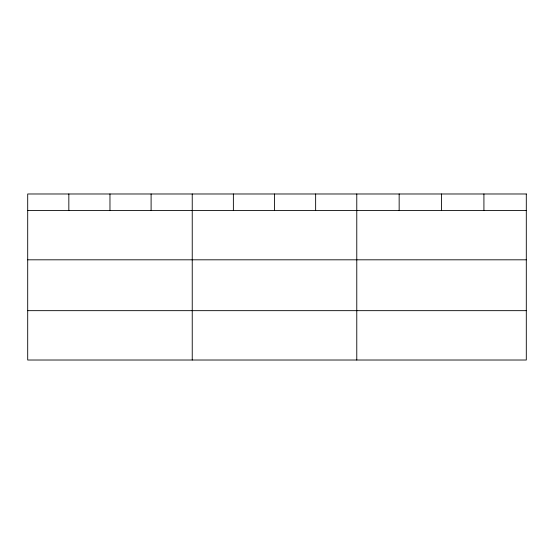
<?xml version="1.0" encoding="UTF-8"?>
<svg xmlns="http://www.w3.org/2000/svg" width="554" height="554" viewBox="0 0 554 554"><rect width="100%" height="100%" fill="white"/><g stroke="black" fill="none" stroke-linecap="round" stroke-linejoin="round"><path stroke-width="0.83" d="M27.7 210.458L526.3 210.458M27.7 259.812L526.3 259.812M27.7 310.662L526.3 310.662M483.919 193.983L483.919 210.458M441.538 193.983L441.538 210.458M399.157 193.983L399.157 210.458M356.776 193.983L356.776 360.017M315.642 193.983L315.642 210.458M274.507 193.983L274.507 210.458M233.373 193.983L233.373 210.458M192.238 193.983L192.238 360.017M151.103 193.983L151.103 210.458M109.969 193.983L109.969 210.458M68.835 193.983L68.835 210.458M526.3 193.983L27.7 193.983L27.7 360.017L526.3 360.017L526.3 193.983"/></g></svg>
